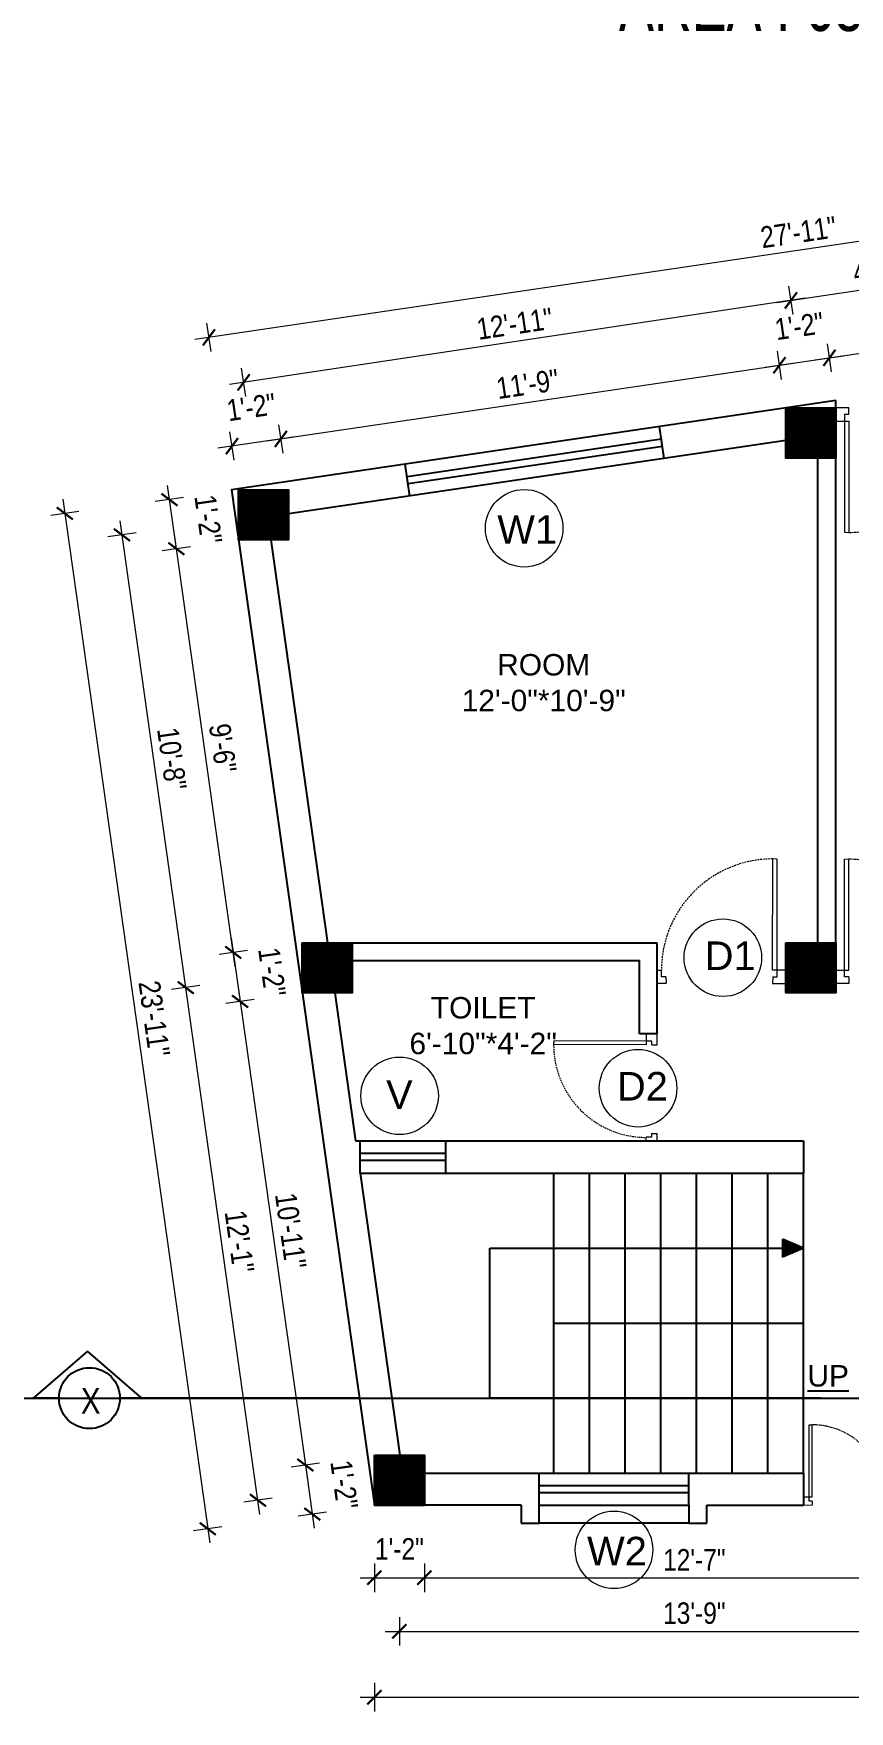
# Model space of a CAD drawing. Header units: inches. Extents: x -5142662 to -4941318, y -3361958 to -3160563.
# Drawn here: x -5006181.3 to -5005952.8, y -3262580.8 to -3262111.1 of the extents above; entities that cross this region are included whole.
import ezdxf

# ---------------------------------------------------------------- set-up
doc = ezdxf.new("R2010")
doc.units = ezdxf.units.IN
doc.header["$LTSCALE"] = 2
doc.header["$MEASUREMENT"] = 0
doc.header["$PDMODE"] = 34
doc.linetypes.add('HIDDEN', pattern=[0.375, 0.25, -0.125])
doc.layers.get('0').update_dxf_attribs({"linetype": 'CONTINUOUS'})
doc.layers.get('DEFPOINTS').update_dxf_attribs({"color": 141, "linetype": 'CONTINUOUS'})
doc.layers.add('A-Hatch', color=7, linetype='CONTINUOUS')
for name, color, linetype, lineweight in [('Annotate-Lite.w', 177, 'CONTINUOUS', 9), ('DIM 1-100', 4, 'CONTINUOUS', 13), ('Door-Window.w', 4, 'CONTINUOUS', 15), ('TEXT', 181, 'CONTINUOUS', 25), ('Text-100.w', 254, 'CONTINUOUS', 9)]:
    doc.layers.add(name, color=color, linetype=linetype, lineweight=lineweight)
doc.styles.add('ARAIL', font='ARIALN.TTF')
doc.styles.add('Arial', font='arial.ttf', dxfattribs={"width": 0.8, "height": 12})
doc.styles.add('arial.', font='arial.ttf')
doc.styles.add('gaurav', font='arial.ttf')
doc.styles.get("Standard").update_dxf_attribs({"font": 'ARIALN.TTF'})
doc.dimstyles.new('1 by 96', dxfattribs={"dimtxt": 6, "dimasz": 4, "dimexe": 4, "dimexo": 4, "dimgap": 2, "dimtad": 1, "dimdec": 0, "dimzin": 0, "dimdsep": 46, "dimlunit": 4, "dimtxsty": 'Standard', "dimblk": 'ARCHTICK', "dimcen": 0, "dimdle": 4, "dimadec": 0, "dimazin": 0, "dimtfac": 1, "dimtdec": 0, "dimtix": 1, "dimtofl": 0, "dimtmove": 1, "dimatfit": 3, "dimldrblk": 'ARCHTICK', "dimfxl": 4, "dimfxlon": 1, "dimtolj": 1, "dimtzin": 0, "dimlwd": -1, "dimlwe": -1, "dimarcsym": 0})

# ---------------------------------------------------------------- blocks, each defined once
blk = doc.blocks.new('3-0')
at = {"ltscale": 3}
for p, q in [((11063.05, 10097.68), (11065.97, 10099.9)), ((11063.05, 10097.68), (11064.53, 10095.73)), ((11065.99, 10096.84), (11064.53, 10095.73)), ((11065.25, 10097.81), (11066.71, 10098.92)), ((11065.99, 10096.84), (11065.25, 10097.81)), ((11065.97, 10099.9), (11066.71, 10098.92)), ((11085.5, 10074.13), (11110.32, 10092.96)), ((11086.24, 10073.15), (11111.05, 10091.97)), ((11111.05, 10091.97), (11110.32, 10092.96)), ((11084.04, 10073.02), (11082.57, 10071.91)), ((11084.04, 10073.02), (11084.78, 10072.04)), ((11084.78, 10072.04), (11086.24, 10073.15)), ((11086.24, 10073.15), (11085.5, 10074.13)), ((11087.72, 10071.2), (11086.24, 10073.15)), ((11082.57, 10071.91), (11084.79, 10068.98)), ((11084.79, 10068.98), (11087.72, 10071.2))]:
    blk.add_line(p, q, dxfattribs=at)
at = {"layer": 'Door-Window.w', "color": 9, "linetype": 'HIDDEN', "lineweight": 18}
blk.add_arc((11085.5, 10074.13), 31.16, 37.1906, 127.1465, dxfattribs=at)
blk = doc.blocks.new('FDFDRE')
at = {"ltscale": 3}
for p, q in [((165701.11, -58637.82), (165701.1, -58641.5)), ((165701.1, -58641.5), (165703.55, -58641.5)), ((165704.78, -58637.83), (165701.11, -58637.82)), ((165703.55, -58641.5), (165703.53, -58672.63)), ((165704.78, -58639.66), (165703.55, -58639.66)), ((165703.55, -58639.66), (165703.55, -58641.5)), ((165703.55, -58641.5), (165704.78, -58641.5)), ((165704.78, -58641.5), (165704.76, -58672.65)), ((165704.78, -58639.66), (165704.78, -58637.83)), ((165766.98, -58637.83), (165770.65, -58637.82)), ((165766.98, -58639.66), (165766.98, -58637.83)), ((165766.98, -58639.66), (165768.2, -58639.66)), ((165766.98, -58641.5), (165767, -58672.65)), ((165768.2, -58641.5), (165766.98, -58641.5)), ((165768.2, -58639.66), (165768.2, -58641.5)), ((165770.65, -58641.5), (165768.2, -58641.5)), ((165768.2, -58641.5), (165768.22, -58672.63)), ((165770.65, -58637.82), (165770.65, -58641.5)), ((165703.53, -58672.63), (165704.76, -58672.65)), ((165768.22, -58672.63), (165767, -58672.65))]:
    blk.add_line(p, q, dxfattribs=at)
at = {"layer": 'Door-Window.w', "color": 9, "linetype": 'HIDDEN', "lineweight": 18}
for centre, start, end in [((165704.78, -58641.5), 269.96183, 3.38353), ((165766.98, -58641.5), 176.61647, 270.03817)]:
    blk.add_arc(centre, 31.16, start, end, dxfattribs=at)
blk = doc.blocks.new('_ArchTick')
at = {"color": 0, "linetype": 'ByBlock', "const_width": 0.15}
blk.add_lwpolyline([(-0.5, -0.5), (0.5, 0.5)], dxfattribs=at)
blk = doc.blocks.new('*D1106')
at = {"layer": 'DEFPOINTS', "color": 0, "ltscale": 0.5, "transparency": 16777216}
for p in [(-5006085.83, -3262523.07), (-5006071.83, -3262523.07), (-5006071.83, -3262543.34)]:
    blk.add_point(p, dxfattribs=at)
at = {"layer": 'DIM 1-100', "color": 0, "ltscale": 0.5, "transparency": 16777216}
for p, q in [((-5006085.83, -3262539.34), (-5006085.83, -3262547.34)), ((-5006071.83, -3262539.34), (-5006071.83, -3262547.34)), ((-5006089.83, -3262543.34), (-5006067.83, -3262543.34))]:
    blk.add_line(p, q, dxfattribs=at)
at = {"layer": 'DIM 1-100', "color": 0, "ltscale": 0.5, "transparency": 16777216, "xscale": 4, "yscale": 4, "zscale": 4, "rotation": 180}
blk.add_blockref('_ArchTick', (-5006085.83, -3262543.34), dxfattribs=at)
at = {"layer": 'DIM 1-100', "color": 0, "ltscale": 0.5, "transparency": 16777216, "xscale": 4, "yscale": 4, "zscale": 4}
blk.add_blockref('_ArchTick', (-5006071.83, -3262543.34), dxfattribs=at)
at = {"layer": 'DIM 1-100', "color": 0, "ltscale": 0.5, "transparency": 16777216, "insert": (-5006078.83, -3262535.26), "char_height": 6, "attachment_point": 5}
blk.add_mtext('\\A1;1\'-2"', dxfattribs=at)
blk = doc.blocks.new('*D1107')
at = {"layer": 'DEFPOINTS', "color": 0, "ltscale": 0.5, "transparency": 16777216}
for p in [(-5006071.83, -3262523.07), (-5005920.59, -3262523.07), (-5005920.59, -3262543.34)]:
    blk.add_point(p, dxfattribs=at)
at = {"layer": 'DIM 1-100', "color": 0, "ltscale": 0.5, "transparency": 16777216}
for p, q in [((-5006071.83, -3262539.34), (-5006071.83, -3262547.34)), ((-5005920.59, -3262539.34), (-5005920.59, -3262547.34)), ((-5006075.83, -3262543.34), (-5005916.59, -3262543.34))]:
    blk.add_line(p, q, dxfattribs=at)
at = {"layer": 'DIM 1-100', "color": 0, "ltscale": 0.5, "transparency": 16777216, "xscale": 4, "yscale": 4, "zscale": 4, "rotation": 180}
blk.add_blockref('_ArchTick', (-5006071.83, -3262543.34), dxfattribs=at)
at = {"layer": 'DIM 1-100', "color": 0, "ltscale": 0.5, "transparency": 16777216, "xscale": 4, "yscale": 4, "zscale": 4}
blk.add_blockref('_ArchTick', (-5005920.59, -3262543.34), dxfattribs=at)
at = {"layer": 'DIM 1-100', "color": 0, "ltscale": 0.5, "transparency": 16777216, "insert": (-5005996.21, -3262538.32), "char_height": 6, "attachment_point": 5}
blk.add_mtext('\\A1;12\'-7"', dxfattribs=at)
blk = doc.blocks.new('*D1111')
at = {"layer": 'DEFPOINTS', "color": 0, "ltscale": 0.5, "transparency": 16777216}
for p in [(-5006141.3, -3262255.28), (-5006123.9, -3262252.83), (-5006106.04, -3262365.57)]:
    blk.add_point(p, dxfattribs=at)
at = {"layer": 'DIM 1-100', "color": 0, "ltscale": 0.5, "transparency": 16777216}
for p, q in [((-5006124.82, -3262372.25), (-5006141.85, -3262251.32)), ((-5006137.34, -3262254.72), (-5006145.26, -3262255.84)), ((-5006121.41, -3262367.74), (-5006129.34, -3262368.85))]:
    blk.add_line(p, q, dxfattribs=at)
at = {"layer": 'DIM 1-100', "color": 0, "ltscale": 0.5, "transparency": 16777216, "xscale": 4, "yscale": 4, "zscale": 4}
for p, rotation in [((-5006141.3, -3262255.28), 98.01894551890346), ((-5006125.37, -3262368.29), 278.0189455189034)]:
    blk.add_blockref('_ArchTick', p, dxfattribs=dict(at, rotation=rotation))
at = {"layer": 'DIM 1-100', "color": 0, "ltscale": 0.5, "transparency": 16777216, "insert": (-5006128.32, -3262311.08), "char_height": 6, "attachment_point": 5, "rotation": 278.0189}
blk.add_mtext('\\A1;9\'-6"', dxfattribs=at)
blk = doc.blocks.new('*D1112')
at = {"layer": 'DEFPOINTS', "color": 0, "ltscale": 0.5, "transparency": 16777216}
for p in [(-5006143.23, -3262241.55), (-5006123.9, -3262238.83), (-5006123.9, -3262252.83)]:
    blk.add_point(p, dxfattribs=at)
at = {"layer": 'DIM 1-100', "color": 0, "ltscale": 0.5, "transparency": 16777216}
for p, q in [((-5006140.74, -3262259.24), (-5006143.79, -3262237.59)), ((-5006139.27, -3262240.99), (-5006147.19, -3262242.11)), ((-5006137.34, -3262254.72), (-5006145.26, -3262255.84))]:
    blk.add_line(p, q, dxfattribs=at)
at = {"layer": 'DIM 1-100', "color": 0, "ltscale": 0.5, "transparency": 16777216, "xscale": 4, "yscale": 4, "zscale": 4}
for p, rotation in [((-5006143.23, -3262241.55), 98.01894551890346), ((-5006141.3, -3262255.28), 278.0189455189034)]:
    blk.add_blockref('_ArchTick', p, dxfattribs=dict(at, rotation=rotation))
at = {"layer": 'DIM 1-100', "color": 0, "ltscale": 0.5, "transparency": 16777216, "insert": (-5006132.34, -3262247.02), "char_height": 6, "attachment_point": 5, "rotation": 278.0189}
blk.add_mtext('\\A1;1\'-2"', dxfattribs=at)
blk = doc.blocks.new('*D1113')
at = {"layer": 'DEFPOINTS', "color": 0, "ltscale": 0.5, "transparency": 16777216}
for p in [(-5006106.04, -3262365.57), (-5006123.44, -3262382.02), (-5006106.04, -3262379.57)]:
    blk.add_point(p, dxfattribs=at)
at = {"layer": 'DIM 1-100', "color": 0, "ltscale": 0.5, "transparency": 16777216}
for p, q in [((-5006125.93, -3262364.33), (-5006122.88, -3262385.98)), ((-5006121.41, -3262367.74), (-5006129.34, -3262368.85)), ((-5006119.48, -3262381.46), (-5006127.4, -3262382.58))]:
    blk.add_line(p, q, dxfattribs=at)
at = {"layer": 'DIM 1-100', "color": 0, "ltscale": 0.5, "transparency": 16777216, "xscale": 4, "yscale": 4, "zscale": 4}
for p, rotation in [((-5006125.37, -3262368.29), 98.01894551890346), ((-5006123.44, -3262382.02), 278.0189455189034)]:
    blk.add_blockref('_ArchTick', p, dxfattribs=dict(at, rotation=rotation))
at = {"layer": 'DIM 1-100', "color": 0, "ltscale": 0.5, "transparency": 16777216, "insert": (-5006114.48, -3262373.76), "char_height": 6, "attachment_point": 5, "rotation": 278.0189}
blk.add_mtext('\\A1;1\'-2"', dxfattribs=at)
blk = doc.blocks.new('*D1114')
at = {"layer": 'DEFPOINTS', "color": 0, "ltscale": 0.5, "transparency": 16777216}
for p in [(-5006106.04, -3262379.57), (-5006085.83, -3262509.07), (-5006105.16, -3262511.79)]:
    blk.add_point(p, dxfattribs=at)
at = {"layer": 'DIM 1-100', "color": 0, "ltscale": 0.5, "transparency": 16777216}
for p, q in [((-5006124, -3262378.06), (-5006104.6, -3262515.75)), ((-5006119.48, -3262381.46), (-5006127.4, -3262382.58)), ((-5006101.2, -3262511.24), (-5006109.12, -3262512.35))]:
    blk.add_line(p, q, dxfattribs=at)
at = {"layer": 'DIM 1-100', "color": 0, "ltscale": 0.5, "transparency": 16777216, "xscale": 4, "yscale": 4, "zscale": 4}
for p, rotation in [((-5006123.44, -3262382.02), 98.01894551890346), ((-5006105.16, -3262511.79), 278.0189455189034)]:
    blk.add_blockref('_ArchTick', p, dxfattribs=dict(at, rotation=rotation))
at = {"layer": 'DIM 1-100', "color": 0, "ltscale": 0.5, "transparency": 16777216, "insert": (-5006109.29, -3262446.2), "char_height": 6, "attachment_point": 5, "rotation": 278.0189}
blk.add_mtext('\\A1;10\'-11"', dxfattribs=at)
blk = doc.blocks.new('*D1115')
at = {"layer": 'DEFPOINTS', "color": 0, "ltscale": 0.5, "transparency": 16777216}
for p in [(-5006085.83, -3262509.07), (-5006085.83, -3262523.07), (-5006103.22, -3262525.52)]:
    blk.add_point(p, dxfattribs=at)
at = {"layer": 'DIM 1-100', "color": 0, "ltscale": 0.5, "transparency": 16777216}
for p, q in [((-5006105.72, -3262507.83), (-5006102.67, -3262529.48)), ((-5006101.2, -3262511.24), (-5006109.12, -3262512.35)), ((-5006099.26, -3262524.96), (-5006107.19, -3262526.08))]:
    blk.add_line(p, q, dxfattribs=at)
at = {"layer": 'DIM 1-100', "color": 0, "ltscale": 0.5, "transparency": 16777216, "xscale": 4, "yscale": 4, "zscale": 4}
for p, rotation in [((-5006105.16, -3262511.79), 98.01894551890346), ((-5006103.22, -3262525.52), 278.0189455189034)]:
    blk.add_blockref('_ArchTick', p, dxfattribs=dict(at, rotation=rotation))
at = {"layer": 'DIM 1-100', "color": 0, "ltscale": 0.5, "transparency": 16777216, "insert": (-5006094.27, -3262517.26), "char_height": 6, "attachment_point": 5, "rotation": 278.0189}
blk.add_mtext('\\A1;1\'-2"', dxfattribs=at)
blk = doc.blocks.new('*D1102')
at = {"layer": 'DEFPOINTS', "color": 0, "ltscale": 0.5, "transparency": 16777216}
for p in [(-5006099.04, -3262372.57), (-5006138.67, -3262378.15), (-5006078.83, -3262516.07)]:
    blk.add_point(p, dxfattribs=at)
at = {"layer": 'DIM 1-100', "color": 0, "ltscale": 0.5, "transparency": 16777216}
for p, q in [((-5006134.71, -3262377.59), (-5006142.63, -3262378.71)), ((-5006117.9, -3262525.61), (-5006139.23, -3262374.19)), ((-5006114.49, -3262521.09), (-5006122.42, -3262522.21))]:
    blk.add_line(p, q, dxfattribs=at)
at = {"layer": 'DIM 1-100', "color": 0, "ltscale": 0.5, "transparency": 16777216, "xscale": 4, "yscale": 4, "zscale": 4}
for p, rotation in [((-5006138.67, -3262378.15), 98.01894551876403), ((-5006118.45, -3262521.65), 278.018945518764)]:
    blk.add_blockref('_ArchTick', p, dxfattribs=dict(at, rotation=rotation))
at = {"layer": 'DIM 1-100', "color": 0, "ltscale": 0.5, "transparency": 16777216, "insert": (-5006123.6, -3262449.2), "char_height": 6, "attachment_point": 5, "rotation": 278.0189}
blk.add_mtext('\\A1;12\'-1"', dxfattribs=at)
blk = doc.blocks.new('*D1103')
at = {"layer": 'DEFPOINTS', "color": 0, "ltscale": 0.5, "transparency": 16777216}
for p in [(-5006116.9, -3262245.83), (-5006156.53, -3262251.41), (-5006099.04, -3262372.57)]:
    blk.add_point(p, dxfattribs=at)
at = {"layer": 'DIM 1-100', "color": 0, "ltscale": 0.5, "transparency": 16777216}
for p, q in [((-5006152.56, -3262250.85), (-5006160.49, -3262251.97)), ((-5006138.11, -3262382.11), (-5006157.08, -3262247.45)), ((-5006134.71, -3262377.59), (-5006142.63, -3262378.71))]:
    blk.add_line(p, q, dxfattribs=at)
at = {"layer": 'DIM 1-100', "color": 0, "ltscale": 0.5, "transparency": 16777216, "xscale": 4, "yscale": 4, "zscale": 4}
for p, rotation in [((-5006156.53, -3262251.41), 98.01894551877197), ((-5006138.67, -3262378.15), 278.018945518772)]:
    blk.add_blockref('_ArchTick', p, dxfattribs=dict(at, rotation=rotation))
at = {"layer": 'DIM 1-100', "color": 0, "ltscale": 0.5, "transparency": 16777216, "insert": (-5006142.58, -3262314.07), "char_height": 6, "attachment_point": 5, "rotation": 278.0189}
blk.add_mtext('\\A1;10\'-8"', dxfattribs=at)
blk = doc.blocks.new('*D1104')
at = {"layer": 'DEFPOINTS', "color": 0, "ltscale": 0.5, "transparency": 16777216}
for p in [(-5006125.87, -3262238.83), (-5006085.83, -3262523.07), (-5006132.5, -3262529.64)]:
    blk.add_point(p, dxfattribs=at)
at = {"layer": 'DIM 1-100', "color": 0, "ltscale": 0.5, "transparency": 16777216}
for p, q in [((-5006173.1, -3262241.44), (-5006131.94, -3262533.61)), ((-5006168.58, -3262244.84), (-5006176.5, -3262245.96)), ((-5006128.54, -3262529.09), (-5006136.46, -3262530.2))]:
    blk.add_line(p, q, dxfattribs=at)
at = {"layer": 'DIM 1-100', "color": 0, "ltscale": 0.5, "transparency": 16777216, "xscale": 4, "yscale": 4, "zscale": 4}
for p, rotation in [((-5006172.54, -3262245.4), 98.01894551889016), ((-5006132.5, -3262529.64), 278.0189455188902)]:
    blk.add_blockref('_ArchTick', p, dxfattribs=dict(at, rotation=rotation))
at = {"layer": 'DIM 1-100', "color": 0, "ltscale": 0.5, "transparency": 16777216, "insert": (-5006147.51, -3262386.82), "char_height": 6, "attachment_point": 5, "rotation": 278.0189}
blk.add_mtext('\\A1;23\'-11"', dxfattribs=at)
blk = doc.blocks.new('*D1105')
at = {"layer": 'DEFPOINTS', "color": 0, "ltscale": 0.5, "transparency": 16777216}
for p in [(-5006078.83, -3262516.07), (-5005913.59, -3262516.07), (-5005913.59, -3262558.35)]:
    blk.add_point(p, dxfattribs=at)
at = {"layer": 'DIM 1-100', "color": 0, "ltscale": 0.5, "transparency": 16777216}
for p, q in [((-5006078.83, -3262554.35), (-5006078.83, -3262562.35)), ((-5005913.59, -3262554.35), (-5005913.59, -3262562.35)), ((-5006082.83, -3262558.35), (-5005909.59, -3262558.35))]:
    blk.add_line(p, q, dxfattribs=at)
at = {"layer": 'DIM 1-100', "color": 0, "ltscale": 0.5, "transparency": 16777216, "xscale": 4, "yscale": 4, "zscale": 4, "rotation": 180}
blk.add_blockref('_ArchTick', (-5006078.83, -3262558.35), dxfattribs=at)
at = {"layer": 'DIM 1-100', "color": 0, "ltscale": 0.5, "transparency": 16777216, "xscale": 4, "yscale": 4, "zscale": 4}
blk.add_blockref('_ArchTick', (-5005913.59, -3262558.35), dxfattribs=at)
at = {"layer": 'DIM 1-100', "color": 0, "ltscale": 0.5, "transparency": 16777216, "insert": (-5005996.21, -3262553.29), "char_height": 6, "attachment_point": 5}
blk.add_mtext('\\A1;13\'-9"', dxfattribs=at)
blk = doc.blocks.new('*D1122')
at = {"layer": 'DEFPOINTS', "color": 0, "ltscale": 0.5, "transparency": 16777216}
for p in [(-5006085.83, -3262523.07), (-5005781.85, -3262523.07), (-5005781.85, -3262576.77)]:
    blk.add_point(p, dxfattribs=at)
at = {"layer": 'DIM 1-100', "color": 0, "ltscale": 0.5, "transparency": 16777216}
for p, q in [((-5006085.83, -3262572.77), (-5006085.83, -3262580.77)), ((-5005781.85, -3262572.77), (-5005781.85, -3262580.77)), ((-5006089.83, -3262576.77), (-5005777.85, -3262576.77))]:
    blk.add_line(p, q, dxfattribs=at)
at = {"layer": 'DIM 1-100', "color": 0, "ltscale": 0.5, "transparency": 16777216, "xscale": 4, "yscale": 4, "zscale": 4, "rotation": 180}
blk.add_blockref('_ArchTick', (-5006085.83, -3262576.77), dxfattribs=at)
at = {"layer": 'DIM 1-100', "color": 0, "ltscale": 0.5, "transparency": 16777216, "xscale": 4, "yscale": 4, "zscale": 4}
blk.add_blockref('_ArchTick', (-5005781.85, -3262576.77), dxfattribs=at)
at = {"layer": 'DIM 1-100', "color": 0, "ltscale": 0.5, "transparency": 16777216, "insert": (-5005933.84, -3262571.71), "char_height": 6, "attachment_point": 5}
blk.add_mtext('\\A1;25\'-4"', dxfattribs=at)
blk = doc.blocks.new('*D1131')
at = {"layer": 'DEFPOINTS', "color": 0, "ltscale": 0.5, "transparency": 16777216}
for p in [(-5005972.36, -3262203.91), (-5005970.59, -3262215.89), (-5006109.9, -3262238.83)]:
    blk.add_point(p, dxfattribs=at)
at = {"layer": 'DIM 1-100', "color": 0, "ltscale": 0.5, "transparency": 16777216}
for p, q in [((-5005971.78, -3262207.87), (-5005972.94, -3262199.96)), ((-5006115.96, -3262225.13), (-5005968.4, -3262203.33)), ((-5006111.42, -3262228.5), (-5006112.59, -3262220.59))]:
    blk.add_line(p, q, dxfattribs=at)
at = {"layer": 'DIM 1-100', "color": 0, "ltscale": 0.5, "transparency": 16777216, "xscale": 4, "yscale": 4, "zscale": 4}
for p, rotation in [((-5005972.36, -3262203.91), 8.403880657180213), ((-5006112.01, -3262224.54), 188.4038806571802)]:
    blk.add_blockref('_ArchTick', p, dxfattribs=dict(at, rotation=rotation))
at = {"layer": 'DIM 1-100', "color": 0, "ltscale": 0.5, "transparency": 16777216, "insert": (-5006042.92, -3262209.22), "char_height": 6, "attachment_point": 5, "rotation": 8.4039}
blk.add_mtext('\\A1;11\'-9"', dxfattribs=at)
blk = doc.blocks.new('*D1132')
at = {"layer": 'DEFPOINTS', "color": 0, "ltscale": 0.5, "transparency": 16777216}
for p in [(-5005958.36, -3262201.85), (-5005956.59, -3262213.82), (-5005970.59, -3262215.89)]:
    blk.add_point(p, dxfattribs=at)
at = {"layer": 'DIM 1-100', "color": 0, "ltscale": 0.5, "transparency": 16777216}
for p, q in [((-5005971.78, -3262207.87), (-5005972.94, -3262199.96)), ((-5005957.78, -3262205.8), (-5005958.94, -3262197.89)), ((-5005976.32, -3262204.5), (-5005954.4, -3262201.26))]:
    blk.add_line(p, q, dxfattribs=at)
at = {"layer": 'DIM 1-100', "color": 0, "ltscale": 0.5, "transparency": 16777216, "xscale": 4, "yscale": 4, "zscale": 4}
for p, rotation in [((-5005958.36, -3262201.85), 8.403880657180213), ((-5005972.36, -3262203.91), 188.4038806571802)]:
    blk.add_blockref('_ArchTick', p, dxfattribs=dict(at, rotation=rotation))
at = {"layer": 'DIM 1-100', "color": 0, "ltscale": 0.5, "transparency": 16777216, "insert": (-5005966.82, -3262192.96), "char_height": 6, "attachment_point": 5, "rotation": 8.4039}
blk.add_mtext('\\A1;1\'-2"', dxfattribs=at)
blk = doc.blocks.new('*D1133')
at = {"layer": 'DEFPOINTS', "color": 0, "ltscale": 0.5, "transparency": 16777216}
for p in [(-5005922.36, -3262196.53), (-5005920.59, -3262208.5), (-5005956.59, -3262213.82)]:
    blk.add_point(p, dxfattribs=at)
at = {"layer": 'DIM 1-100', "color": 0, "ltscale": 0.5, "transparency": 16777216}
for p, q in [((-5005921.78, -3262200.48), (-5005922.94, -3262192.57)), ((-5005962.32, -3262202.43), (-5005918.4, -3262195.94)), ((-5005957.78, -3262205.8), (-5005958.94, -3262197.89))]:
    blk.add_line(p, q, dxfattribs=at)
at = {"layer": 'DIM 1-100', "color": 0, "ltscale": 0.5, "transparency": 16777216, "xscale": 4, "yscale": 4, "zscale": 4}
for p, rotation in [((-5005922.36, -3262196.53), 8.403880657180213), ((-5005958.36, -3262201.85), 188.4038806571802)]:
    blk.add_blockref('_ArchTick', p, dxfattribs=dict(at, rotation=rotation))
at = {"layer": 'DIM 1-100', "color": 0, "ltscale": 0.5, "transparency": 16777216, "insert": (-5005941.1, -3262194.18), "char_height": 6, "attachment_point": 5, "rotation": 8.4039}
blk.add_mtext("\\A1;3'", dxfattribs=at)
blk = doc.blocks.new('*D1118')
at = {"layer": 'DEFPOINTS', "color": 0, "ltscale": 0.5, "transparency": 16777216}
for p in [(-5006125.71, -3262226.57), (-5006123.9, -3262238.83), (-5006109.9, -3262238.83)]:
    blk.add_point(p, dxfattribs=at)
at = {"layer": 'DIM 1-100', "color": 0, "ltscale": 0.5, "transparency": 16777216}
for p, q in [((-5006125.12, -3262230.53), (-5006126.29, -3262222.61)), ((-5006111.42, -3262228.5), (-5006112.59, -3262220.59)), ((-5006108.05, -3262223.96), (-5006129.67, -3262227.15))]:
    blk.add_line(p, q, dxfattribs=at)
at = {"layer": 'DIM 1-100', "color": 0, "ltscale": 0.5, "transparency": 16777216, "xscale": 4, "yscale": 4, "zscale": 4}
for p, rotation in [((-5006112.01, -3262224.54), 8.403880657180194), ((-5006125.71, -3262226.57), 188.4038806571802)]:
    blk.add_blockref('_ArchTick', p, dxfattribs=dict(at, rotation=rotation))
at = {"layer": 'DIM 1-100', "color": 0, "ltscale": 0.5, "transparency": 16777216, "insert": (-5006120.32, -3262215.64), "char_height": 6, "attachment_point": 5, "rotation": 8.4039}
blk.add_mtext('\\A1;1\'-2"', dxfattribs=at)
blk = doc.blocks.new('*D1119')
at = {"layer": 'DEFPOINTS', "color": 0, "ltscale": 0.5, "transparency": 16777216}
for p in [(-5006122.45, -3262208.72), (-5005963.59, -3262222.89), (-5006116.9, -3262245.83)]:
    blk.add_point(p, dxfattribs=at)
at = {"layer": 'DIM 1-100', "color": 0, "ltscale": 0.5, "transparency": 16777216}
for p, q in [((-5005965.19, -3262185.19), (-5006126.41, -3262209.31)), ((-5005968.55, -3262189.74), (-5005969.74, -3262181.82)), ((-5006121.86, -3262212.68), (-5006123.04, -3262204.76))]:
    blk.add_line(p, q, dxfattribs=at)
at = {"layer": 'DIM 1-100', "color": 0, "ltscale": 0.5, "transparency": 16777216, "xscale": 4, "yscale": 4, "zscale": 4}
for p, rotation in [((-5005969.14, -3262185.78), 8.510423086332324), ((-5006122.45, -3262208.72), 188.5104230863323)]:
    blk.add_blockref('_ArchTick', p, dxfattribs=dict(at, rotation=rotation))
at = {"layer": 'DIM 1-100', "color": 0, "ltscale": 0.5, "transparency": 16777216, "insert": (-5006046.54, -3262192.29), "char_height": 6, "attachment_point": 5, "rotation": 8.5104}
blk.add_mtext('\\A1;12\'-11"', dxfattribs=at)
blk = doc.blocks.new('*D1120')
at = {"layer": 'DEFPOINTS', "color": 0, "ltscale": 0.5, "transparency": 16777216}
for p in [(-5005919.16, -3262178.3), (-5005913.59, -3262215.5), (-5005963.59, -3262222.89)]:
    blk.add_point(p, dxfattribs=at)
at = {"layer": 'DIM 1-100', "color": 0, "ltscale": 0.5, "transparency": 16777216}
for p, q in [((-5005918.57, -3262182.26), (-5005919.75, -3262174.34)), ((-5005973.1, -3262186.37), (-5005915.2, -3262177.71)), ((-5005968.55, -3262189.74), (-5005969.74, -3262181.82))]:
    blk.add_line(p, q, dxfattribs=at)
at = {"layer": 'DIM 1-100', "color": 0, "ltscale": 0.5, "transparency": 16777216, "xscale": 4, "yscale": 4, "zscale": 4}
for p, rotation in [((-5005919.16, -3262178.3), 8.51042308633361), ((-5005969.14, -3262185.78), 188.5104230863336)]:
    blk.add_blockref('_ArchTick', p, dxfattribs=dict(at, rotation=rotation))
at = {"layer": 'DIM 1-100', "color": 0, "ltscale": 0.5, "transparency": 16777216, "insert": (-5005944.9, -3262177.03), "char_height": 6, "attachment_point": 5, "rotation": 8.5104}
blk.add_mtext('\\A1;4\'-3"', dxfattribs=at)
blk = doc.blocks.new('*D1136')
at = {"layer": 'DEFPOINTS', "color": 0, "ltscale": 0.5, "transparency": 16777216}
for p in [(-5005794.15, -3262189.82), (-5006132.18, -3262196.13), (-5006125.87, -3262238.83)]:
    blk.add_point(p, dxfattribs=at)
at = {"layer": 'DIM 1-100', "color": 0, "ltscale": 0.5, "transparency": 16777216}
for p, q in [((-5005799.87, -3262151.08), (-5005801.04, -3262143.17)), ((-5005796.5, -3262146.54), (-5006136.14, -3262196.71)), ((-5006131.59, -3262200.09), (-5006132.76, -3262192.17))]:
    blk.add_line(p, q, dxfattribs=at)
at = {"layer": 'DIM 1-100', "color": 0, "ltscale": 0.5, "transparency": 16777216, "xscale": 4, "yscale": 4, "zscale": 4}
for p, rotation in [((-5005800.46, -3262147.12), 8.403880655919362), ((-5006132.18, -3262196.13), 188.4038806559193)]:
    blk.add_blockref('_ArchTick', p, dxfattribs=dict(at, rotation=rotation))
at = {"layer": 'DIM 1-100', "color": 0, "ltscale": 0.5, "transparency": 16777216, "insert": (-5005967.05, -3262166.67), "char_height": 6, "attachment_point": 5, "rotation": 8.4039}
blk.add_mtext('\\A1;27\'-11"', dxfattribs=at)

msp = doc.modelspace()

# ---------------------------------------------------------------- hatches: boundary and pattern name
at = {"layer": 'A-Hatch', "ltscale": 0.5}
h = msp.add_hatch(dxfattribs=at)
h.set_pattern_fill('ANSI31', color=256)
h.set_pattern_definition([(45, (85462.12236, -3810.41558), (-0.0883883476483, 0.0883883476483), [])])
h.paths.add_polyline_path([(-5005956.59, -3262215.89), (-5005970.59, -3262215.89), (-5005970.59, -3262229.89), (-5005956.59, -3262229.89)])
h = msp.add_hatch(dxfattribs=at)
h.set_pattern_fill('ANSI31', color=256)
h.set_pattern_definition([(45, (85308.81536, -3833.35598), (-0.0883883476483, 0.0883883476483), [])])
h.paths.add_polyline_path([(-5006109.9, -3262238.83), (-5006123.9, -3262238.83), (-5006123.9, -3262252.83), (-5006109.9, -3262252.83)])
h = msp.add_hatch(dxfattribs=at)
h.set_pattern_fill('ANSI31', color=256)
h.set_pattern_definition([(45, (85326.67067, -3960.09894), (-0.0883883476483, 0.0883883476483), [])])
h.paths.add_polyline_path([(-5006092.04, -3262365.57), (-5006106.04, -3262365.57), (-5006106.04, -3262379.57), (-5006092.04, -3262379.57)])
h = msp.add_hatch(dxfattribs=at)
h.set_pattern_fill('ANSI31', color=256)
h.set_pattern_definition([(45, (85462.12236, -3960.09894), (-0.0883883476483, 0.0883883476483), [])])
h.paths.add_polyline_path([(-5005956.59, -3262365.57), (-5005970.59, -3262365.57), (-5005970.59, -3262379.57), (-5005956.59, -3262379.57)])
h = msp.add_hatch(dxfattribs=at)
h.set_pattern_fill('ANSI31', color=256)
h.set_pattern_definition([(45, (85288.94697, -3672.84031), (-0.0883883476483, 0.0883883476483), [])])
h.paths.add_polyline_path([(-5005971.51, -3262448.56), (-5005971.51, -3262453.58), (-5005965.59, -3262451.07)])
h = msp.add_hatch(dxfattribs=at)
h.set_pattern_fill('ANSI31', color=256)
h.set_pattern_definition([(45, (85346.88666, -4103.59894), (-0.0883883476483, 0.0883883476483), [])])
h.paths.add_polyline_path([(-5006071.83, -3262509.07), (-5006085.83, -3262509.07), (-5006085.83, -3262523.07), (-5006071.83, -3262523.07)])

# ---------------------------------------------------------------- linework, layer by layer
at = {"ltscale": 0.5}
for p, q in [((-5005956.59, -3262215.89), (-5005956.59, -3262213.82)), ((-5006004.63, -3262230.01), (-5006005.95, -3262221.11)), ((-5005956.59, -3262370.07), (-5005956.59, -3262223.11)), ((-5005970.59, -3262224.98), (-5006109.9, -3262245.56)), ((-5006076.66, -3262235.09), (-5006005.43, -3262224.57)), ((-5006076.37, -3262237.07), (-5006005.14, -3262226.55)), ((-5006075.86, -3262240.54), (-5006077.17, -3262231.63)), ((-5005961.59, -3262365.57), (-5005961.59, -3262229.89)), ((-5006114.81, -3262252.83), (-5006098.93, -3262365.57)), ((-5006092.04, -3262365.57), (-5006006.59, -3262365.57)), ((-5006006.59, -3262391.07), (-5006006.59, -3262365.57)), ((-5006092.04, -3262370.57), (-5006011.59, -3262370.57)), ((-5006011.59, -3262391.07), (-5006011.59, -3262370.57)), ((-5006096.95, -3262379.57), (-5006091.11, -3262421.07)), ((-5006006.59, -3262391.07), (-5006011.59, -3262391.07)), ((-5006091.11, -3262421.07), (-5005965.59, -3262421.07)), ((-5006089.84, -3262430.07), (-5006089.84, -3262421.07)), ((-5006065.84, -3262430.07), (-5006065.84, -3262421.07)), ((-5005965.59, -3262421.07), (-5005965.59, -3262430.07)), ((-5006065.84, -3262424.57), (-5006089.84, -3262424.57)), ((-5006065.84, -3262426.57), (-5006089.84, -3262426.57)), ((-5006089.84, -3262430.07), (-5006078.71, -3262509.07)), ((-5006089.84, -3262430.07), (-5005965.59, -3262430.07)), ((-5006035.59, -3262472.07), (-5006035.59, -3262430.07)), ((-5006025.59, -3262472.07), (-5006025.59, -3262430.07)), ((-5006015.59, -3262472.07), (-5006015.59, -3262430.07)), ((-5006005.59, -3262472.07), (-5006005.59, -3262430.07)), ((-5005995.59, -3262472.07), (-5005995.59, -3262430.07)), ((-5005985.59, -3262472.07), (-5005985.59, -3262430.07)), ((-5005975.59, -3262472.07), (-5005975.59, -3262430.07)), ((-5005965.59, -3262472.07), (-5005965.59, -3262430.07)), ((-5005965.59, -3262451.07), (-5005971.51, -3262448.56)), ((-5005971.51, -3262448.56), (-5005971.51, -3262453.58)), ((-5006053.52, -3262493.07), (-5006053.52, -3262451.07)), ((-5006053.52, -3262451.07), (-5005971.51, -3262451.07)), ((-5005965.59, -3262451.07), (-5005971.51, -3262453.58)), ((-5006035.59, -3262514.07), (-5006035.59, -3262472.07)), ((-5006035.59, -3262472.07), (-5005965.59, -3262472.07)), ((-5006025.59, -3262514.07), (-5006025.59, -3262472.07)), ((-5006015.59, -3262514.07), (-5006015.59, -3262472.07)), ((-5006005.59, -3262514.07), (-5006005.59, -3262472.07)), ((-5005995.59, -3262514.07), (-5005995.59, -3262472.07)), ((-5005985.59, -3262514.07), (-5005985.59, -3262472.07)), ((-5005975.59, -3262514.07), (-5005975.59, -3262472.07)), ((-5005965.59, -3262514.07), (-5005965.59, -3262472.07)), ((-5005960.75, -3262493.07), (-5006053.52, -3262493.07)), ((-5006071.83, -3262514.07), (-5005965.59, -3262514.07)), ((-5006039.71, -3262523.07), (-5006039.71, -3262514.07)), ((-5005997.71, -3262523.07), (-5005997.71, -3262514.07)), ((-5005965.59, -3262514.07), (-5005965.59, -3262523.07)), ((-5005997.71, -3262517.57), (-5006039.71, -3262517.57)), ((-5005997.71, -3262519.57), (-5006039.71, -3262519.57)), ((-5006044.71, -3262523.07), (-5006071.83, -3262523.07)), ((-5006044.71, -3262523.07), (-5006044.71, -3262528.07)), ((-5006039.71, -3262528.07), (-5006039.71, -3262523.07)), ((-5005997.71, -3262523.07), (-5005997.71, -3262528.07)), ((-5005992.71, -3262523.07), (-5005965.59, -3262523.07)), ((-5005992.71, -3262528.07), (-5005992.71, -3262523.07)), ((-5006044.71, -3262528.07), (-5006039.71, -3262528.07)), ((-5005997.71, -3262528.07), (-5006039.71, -3262528.07)), ((-5005997.71, -3262528.07), (-5005992.71, -3262528.07))]:
    msp.add_line(p, q, dxfattribs=at)
msp.add_xline((-5002215.26, -3262493.07), (1, 0), dxfattribs=at)
for points in [[(-5005956.59, -3262213.82), (-5006125.87, -3262238.83), (-5006085.83, -3262523.07), (-5006071.83, -3262523.07)], [(-5006039.71, -3262523.07), (-5005997.71, -3262523.07)]]:
    msp.add_lwpolyline(points, dxfattribs=at)
for points in [[(-5005970.59, -3262215.89), (-5005956.59, -3262215.89), (-5005956.59, -3262229.89), (-5005970.59, -3262229.89)], [(-5006123.9, -3262238.83), (-5006109.9, -3262238.83), (-5006109.9, -3262252.83), (-5006123.9, -3262252.83)], [(-5006106.04, -3262365.57), (-5006092.04, -3262365.57), (-5006092.04, -3262379.57), (-5006106.04, -3262379.57)], [(-5005970.59, -3262365.57), (-5005956.59, -3262365.57), (-5005956.59, -3262379.57), (-5005970.59, -3262379.57)], [(-5006085.83, -3262509.07), (-5006071.83, -3262509.07), (-5006071.83, -3262523.07), (-5006085.83, -3262523.07)]]:
    msp.add_lwpolyline(points, close=True, dxfattribs=at)
at = {"layer": 'Annotate-Lite.w', "ltscale": 0.005}
for centre in [(-5006043.86, -3262249.56), (-5005988.21, -3262369.77), (-5006078.76, -3262408.43), (-5006011.97, -3262406.31), (-5006018.71, -3262535.54)]:
    msp.add_circle(centre, 10.86, dxfattribs=at)
at = {"layer": 'TEXT'}
for points in [[(-5006174.16, -3262493.07), (-5006181.3, -3262493.07), (-5006166.16, -3262479.98), (-5006151.02, -3262493.07)], [(-5006090.05, -3262493.07), (-5006157.09, -3262493.07)]]:
    msp.add_lwpolyline(points, dxfattribs=at)
msp.add_circle((-5006165.63, -3262493.07), 8.53, dxfattribs=at)

# ---------------------------------------------------------------- block references
at = {"layer": 'Door-Window.w', "linetype": 'ByBlock'}
for p, xscale, yscale, zscale, rotation in [((-5007277.15, -3247302.15), 0.9997910039992908, 0.9997910037636757, 0.9997910039624013, 232.8094047736232), ((-5004650.03, -3277290.69), 0.999791003999291, 0.9997910037636757, 0.9997910039624013, 52.80940477362314), ((-5007277.15, -3277290.69), -0.9997910039992908, 0.9997910037636757, 0.9997910039624013, 307.1905952263768), ((-4993577.03, -3261307.16), 0.8331589851548311, 0.8331589852459729, 0.8331589850765497, 142.7330628721138)]:
    msp.add_blockref('3-0', p, dxfattribs=dict(at, xscale=xscale, yscale=yscale, zscale=zscale, rotation=rotation))
at = {"layer": 'Door-Window.w', "ltscale": 0.005, "xscale": 0.6470768260790415, "yscale": 0.6470768260790415, "zscale": 0.6470768261384909, "rotation": 180}
msp.add_blockref('FDFDRE', (-4898699.24, -3300466.25), dxfattribs=at)

# ---------------------------------------------------------------- texts
at = {"layer": 'Annotate-Lite.w', "ltscale": 0.005, "char_height": 8, "style": 'gaurav'}
for s, insert, attachment_point in [('W1', (-5006051.4, -3262245.91), 1), ('D1', (-5005993.3, -3262365.21), 1), ('D2', (-5006017.89, -3262401.76), 1), ('V', (-5006082.55, -3262412.08), 7), ('W2', (-5006026.25, -3262531.89), 1)]:
    msp.add_mtext_dynamic_manual_height_columns(s, width=8, gutter_width=100, heights=[0], dxfattribs=dict(at, insert=insert, attachment_point=attachment_point))
at = {"layer": 'TEXT', "lineweight": -2, "char_height": 6, "attachment_point": 5, "style": 'arial.'}
for s, insert in [('ROOM\\P12\'-0"*10\'-9"', (-5006038.4, -3262292.81)), ('TOILET\\P6\'-10"*4\'-2"', (-5006055.35, -3262388.82))]:
    msp.add_mtext_dynamic_manual_height_columns(s, width=45.7314, gutter_width=30, heights=[0], dxfattribs=dict(at, insert=insert))
at = {"layer": 'TEXT', "lineweight": -2, "insert": (-5005958.72, -3262486.86), "char_height": 6, "width": 26.6739, "attachment_point": 5, "style": 'arial.'}
msp.add_mtext('{\\LUP}', dxfattribs=at)
at = {"layer": 'TEXT', "insert": (-5006162.54, -3262490.23), "char_height": 7.2, "attachment_point": 3, "style": 'ARAIL'}
msp.add_mtext_dynamic_manual_height_columns('X', width=125.4648, gutter_width=90, heights=[0], dxfattribs=at)
at = {"layer": 'Text-100.w', "insert": (-5005941.11, -3262061), "char_height": 20, "width": 569.1024, "attachment_point": 2, "style": 'Arial'}
msp.add_mtext('\\A1;{\\fArial Narrow|b1|i0|c0|p34;\\L FIRST FLOOR PLAN\\P\\fArial Narrow|b0|i0|c0|p34;\\H0.8x;\\lAREA : 687.75 SQ. FT.\\H1.02306x; }', dxfattribs=at)

# ---------------------------------------------------------------- dimensions: what is measured, and where the dimension line sits
at = {"layer": 'DIM 1-100', "ltscale": 0.5}
for p1, p2, distance, picture, middle in [((-5005794.15, -3262189.82), (-5006125.87, -3262238.83), -43.16, '*D1136', (-5005967.05, -3262166.67)), ((-5005963.59, -3262222.89), (-5006116.9, -3262245.83), -37.52, '*D1119', (-5006046.54, -3262192.29)), ((-5006125.87, -3262238.83), (-5006085.83, -3262523.07), -47.13, '*D1104', (-5006147.51, -3262386.82)), ((-5006078.83, -3262516.07), (-5006099.04, -3262372.57), 40.02, '*D1102', (-5006123.6, -3262449.2))]:
    dim = msp.add_aligned_dim(p1=p1, p2=p2, distance=distance, dimstyle='1 by 96', dxfattribs=at)
    dim.commit()
    dim.dimension.update_dxf_attribs({"geometry": picture, "text_midpoint": middle})
for base, p1, p2, angle, picture, middle in [((-5005919.16, -3262178.3), (-5005963.59, -3262222.89), (-5005913.59, -3262215.5), 8.5104, '*D1120', (-5005944.9, -3262177.03)), ((-5005922.36, -3262196.53), (-5005956.59, -3262213.82), (-5005920.59, -3262208.5), 188.4039, '*D1133', (-5005941.1, -3262194.18)), ((-5005972.36, -3262203.91), (-5006109.9, -3262238.83), (-5005970.59, -3262215.89), 188.4039, '*D1131', (-5006042.92, -3262209.22)), ((-5006156.53, -3262251.41), (-5006099.04, -3262372.57), (-5006116.9, -3262245.83), 278.0189, '*D1103', (-5006142.58, -3262314.07)), ((-5006141.3, -3262255.28), (-5006106.04, -3262365.57), (-5006123.9, -3262252.83), 278.0189, '*D1111', (-5006128.32, -3262311.08)), ((-5006105.16, -3262511.79), (-5006106.04, -3262379.57), (-5006085.83, -3262509.07), 278.0189, '*D1114', (-5006109.29, -3262446.2))]:
    dim = msp.add_linear_dim(base=base, p1=p1, p2=p2, angle=angle, dimstyle='1 by 96', dxfattribs=at)
    dim.commit()
    dim.dimension.update_dxf_attribs({"geometry": picture, "text_midpoint": middle})
for base, p1, p2, angle, picture, middle in [((-5005958.36, -3262201.85), (-5005970.59, -3262215.89), (-5005956.59, -3262213.82), 188.4039, '*D1132', (-5005966.09, -3262197.92)), ((-5006125.71, -3262226.57), (-5006109.9, -3262238.83), (-5006123.9, -3262238.83), 188.4039, '*D1118', (-5006119.59, -3262220.6)), ((-5006143.23, -3262241.55), (-5006123.9, -3262252.83), (-5006123.9, -3262238.83), 278.0189, '*D1112', (-5006137.3, -3262247.71)), ((-5006123.44, -3262382.02), (-5006106.04, -3262365.57), (-5006106.04, -3262379.57), 278.0189, '*D1113', (-5006119.44, -3262374.46)), ((-5006103.22, -3262525.52), (-5006085.83, -3262509.07), (-5006085.83, -3262523.07), 278.0189, '*D1115', (-5006099.23, -3262517.96))]:
    dim = msp.add_linear_dim(base=base, p1=p1, p2=p2, angle=angle, dimstyle='1 by 96', dxfattribs=at)
    dim.commit()
    dim.dimension.update_dxf_attribs({"geometry": picture, "text_midpoint": middle, "dimtype": 160})
for base, p1, p2, picture, middle in [((-5005913.59, -3262558.35), (-5006078.83, -3262516.07), (-5005913.59, -3262516.07), '*D1105', (-5005996.21, -3262553.29)), ((-5005781.85, -3262576.77), (-5006085.83, -3262523.07), (-5005781.85, -3262523.07), '*D1122', (-5005933.84, -3262571.71)), ((-5005920.59, -3262543.34), (-5006071.83, -3262523.07), (-5005920.59, -3262523.07), '*D1107', (-5005996.21, -3262538.32))]:
    dim = msp.add_linear_dim(base=base, p1=p1, p2=p2, dimstyle='1 by 96', dxfattribs=at)
    dim.commit()
    dim.dimension.update_dxf_attribs({"geometry": picture, "text_midpoint": middle})
dim = msp.add_linear_dim(base=(-5006071.83, -3262543.34), p1=(-5006085.83, -3262523.07), p2=(-5006071.83, -3262523.07), dimstyle='1 by 96', dxfattribs=at)
dim.commit()
dim.dimension.update_dxf_attribs({"geometry": '*D1106', "text_midpoint": (-5006078.83, -3262540.27), "dimtype": 160})

doc.saveas('drawing.dxf')
